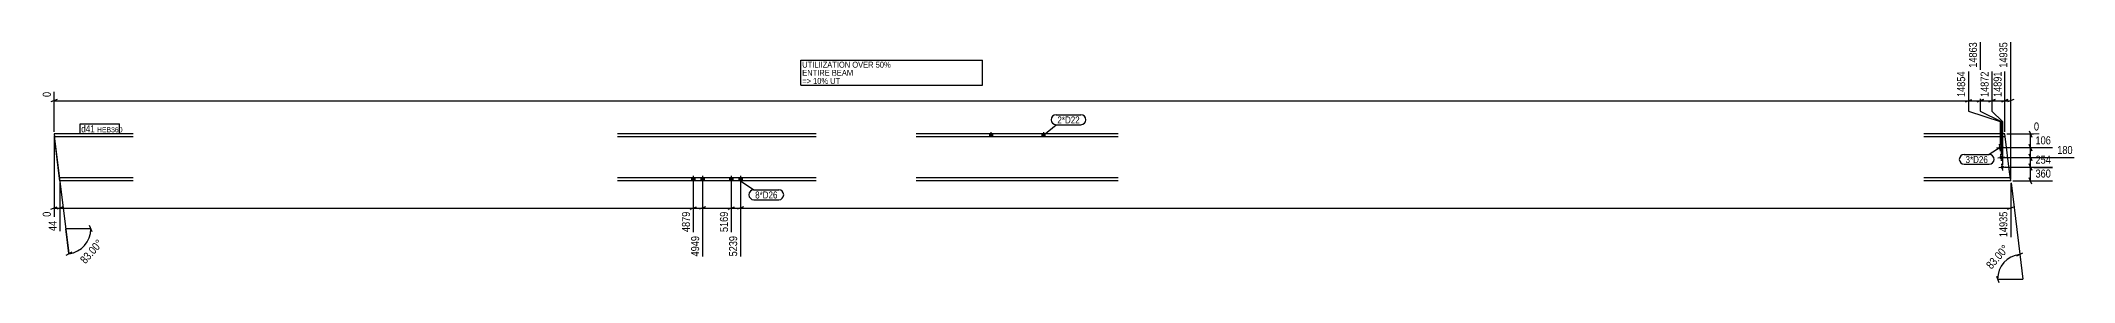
# Model space of a CAD drawing. Header units: millimetres. Extents: x 35 to 40793, y 35 to 1897.
# Drawn here: x 25270 to 40793, y 48 to 1897 of the extents above; entities that cross this region are included whole.
import ezdxf

# ---------------------------------------------------------------- set-up
doc = ezdxf.new("R2010")
doc.units = ezdxf.units.MM
doc.linetypes.add('DXK_LINE_DOT2', pattern=[3.9198, 1.9599, -1.9599])
for name, color, linetype in [('MÅLSÆTNING', 7, 'Continuous'), ('STÅL', 7, 'Continuous'), ('TEKST', 7, 'Continuous')]:
    doc.layers.add(name, color=color, linetype=linetype)
doc.styles.add('Arial Narrow', font='ARIALN.TTF', dxfattribs={"height": 0.2})

msp = doc.modelspace()

# ---------------------------------------------------------------- hatches: boundary and pattern name
at = {"layer": 'STÅL', "linetype": 'Continuous'}
for points in [[(32513, 1162), (32535, 1162), (32535, 1184), (32513, 1184)], [(32913, 1162), (32935, 1162), (32935, 1184), (32913, 1184)], [(40213, 1077, -1), (40239, 1080, -1)], [(40222, 1003, -1), (40248, 1006, -1)], [(40231, 928, -1), (40257, 932, -1)], [(30238, 824), (30264, 824), (30264, 847), (30238, 847)], [(30238, 824), (30264, 824), (30264, 847), (30238, 847)], [(30308, 824), (30334, 824), (30334, 847), (30308, 847)], [(30308, 824), (30334, 824), (30334, 847), (30308, 847)], [(30528, 824), (30554, 824), (30554, 847), (30528, 847)], [(30528, 824), (30554, 824), (30554, 847), (30528, 847)], [(30598, 824), (30624, 824), (30624, 847), (30598, 847)], [(30598, 824), (30624, 824), (30624, 847), (30598, 847)]]:
    msp.add_hatch(color=3, dxfattribs=at).paths.add_polyline_path(points)

# ---------------------------------------------------------------- linework, layer by layer
at = {"layer": 'MÅLSÆTNING', "color": 7, "linetype": 'Continuous'}
for p, q in [((40075, 1885), (40075, 1358)), ((39986, 1661), (39986, 1358)), ((40164, 1661), (40164, 1358)), ((40263, 1200), (40263, 1661)), ((25396, 1448), (25348, 1429)), ((25372, 1200), (25372, 1505)), ((25372, 1438), (39986, 1438)), ((39962, 1429), (40010, 1448)), ((40140, 1429), (40188, 1448)), ((40164, 1438), (40263, 1438)), ((40287, 1448), (40239, 1429)), ((39986, 1358), (40226, 1278)), ((39986, 1358), (40226, 1278)), ((40075, 1358), (40235, 1278)), ((40075, 1358), (40235, 1278)), ((40164, 1358), (40244, 1278)), ((40164, 1358), (40244, 1278)), ((40226, 1278), (40226, 1095)), ((40226, 1278), (40226, 1095)), ((40235, 1278), (40235, 1020)), ((40235, 1278), (40235, 1020)), ((40244, 1278), (40244, 946)), ((40244, 1278), (40244, 946)), ((25372, 1168), (25372, 550)), ((40279, 1184), (40524, 1184)), ((40449, 1208), (40468, 1160)), ((40468, 1055), (40449, 1103)), ((40449, 1103), (40468, 1055)), ((40458, 1079), (40458, 1184)), ((40242, 1079), (40626, 1079)), ((40242, 1079), (40626, 1079)), ((40251, 1004), (40792, 1004)), ((40468, 980), (40449, 1028)), ((40449, 954), (40468, 906)), ((40458, 1004), (40458, 1079)), ((25417, 808), (25417, 441)), ((40260, 930), (40626, 930)), ((40308, 808), (40308, 394)), ((40324, 824), (40626, 824)), ((40468, 800), (40449, 848)), ((40458, 824), (40458, 930)), ((25348, 607), (25396, 626)), ((25441, 626), (25393, 607)), ((30227, 607), (30275, 626)), ((30251, 765), (30251, 433)), ((30321, 765), (30321, 247)), ((30517, 607), (30565, 626)), ((30541, 765), (30541, 433)), ((30635, 626), (30587, 607)), ((30611, 765), (30611, 247)), ((30611, 765), (30611, 247)), ((40284, 607), (40332, 626)), ((25372, 616), (25417, 616)), ((25663, 434), (25644, 482)), ((30321, 616), (30541, 616)), ((30611, 616), (40308, 616)), ((25508, 280), (25462, 255)), ((40354, 250), (40399, 275)), ((40377, 263), (40400, 72)), ((40198, 96), (40218, 48)), ((40208, 72), (40400, 72))]:
    msp.add_line(p, q, dxfattribs=at)
for centre, start, end in [((25462, 458), 277, 360), ((40400, 72), 97, 180)]:
    msp.add_arc(centre, 192, start, end, dxfattribs=at)
at = {"layer": 'STÅL', "color": 2, "linetype": 'Continuous'}
for p, q in [((25977, 1184), (25372, 1184)), ((25372, 1184), (25375, 1162)), ((25977, 1162), (25375, 1162)), ((25412, 864), (25375, 1162)), ((31189, 1184), (29673, 1184)), ((31189, 1162), (29673, 1162)), ((33495, 1184), (31953, 1184)), ((33495, 1162), (31953, 1162)), ((40263, 1184), (39645, 1184)), ((40266, 1162), (39645, 1162)), ((40302, 874), (40263, 1184)), ((25417, 824), (25412, 864)), ((25977, 847), (25414, 847)), ((25977, 824), (25417, 824)), ((31189, 847), (29673, 847)), ((31189, 824), (29673, 824)), ((33495, 847), (31953, 847)), ((33495, 824), (31953, 824)), ((40305, 847), (39645, 847)), ((40308, 824), (39645, 824)), ((40305, 847), (40302, 874)), ((40308, 824), (40305, 847))]:
    msp.add_line(p, q, dxfattribs=at)
at = {"layer": 'STÅL', "color": 3, "linetype": 'Continuous'}
for p, q in [((32513, 1184), (32513, 1162)), ((32524, 1197), (32524, 1162)), ((32535, 1184), (32535, 1162)), ((32913, 1184), (32913, 1162)), ((32924, 1197), (32924, 1162)), ((32935, 1184), (32935, 1162)), ((40229, 1053), (40223, 1105)), ((40200, 1076), (40252, 1082)), ((40209, 1001), (40261, 1008)), ((40218, 927), (40270, 933)), ((40238, 979), (40232, 1030)), ((40247, 904), (40241, 956)), ((30238, 847), (30238, 824)), ((30238, 847), (30238, 824)), ((30251, 862), (30251, 757)), ((30251, 862), (30251, 757)), ((30264, 847), (30264, 824)), ((30264, 847), (30264, 824)), ((30308, 847), (30308, 824)), ((30308, 847), (30308, 824)), ((30321, 862), (30321, 757)), ((30321, 862), (30321, 757)), ((30334, 847), (30334, 824)), ((30334, 847), (30334, 824)), ((30528, 847), (30528, 824)), ((30528, 847), (30528, 824)), ((30541, 862), (30541, 757)), ((30541, 862), (30541, 757)), ((30554, 847), (30554, 824)), ((30554, 847), (30554, 824)), ((30598, 847), (30598, 824)), ((30598, 847), (30598, 824)), ((30611, 862), (30611, 757)), ((30611, 862), (30611, 757)), ((30624, 847), (30624, 824)), ((30624, 847), (30624, 824))]:
    msp.add_line(p, q, dxfattribs=at)
at = {"layer": 'STÅL', "color": 7, "linetype": 'DXK_LINE_DOT2'}
msp.add_line((40305, 847), (40303, 864), dxfattribs=at)

# ---------------------------------------------------------------- wipeouts: each hides what was drawn before it
at = {"color": 0, "linetype": 'Continuous'}
msp.add_wipeout([(32097, 1566), (32097, 1614), (31083, 1614), (31083, 1566)], dxfattribs=at).dxf.layer = 'TEKST'
at = {"color": 0}
msp.add_wipeout([(33201, 1264), (33201, 1320), (33031, 1320), (33031, 1264)], dxfattribs=at).dxf.layer = 'TEKST'

# ---------------------------------------------------------------- next in the draw order: wipeouts: each hides what was drawn before it
at = {"color": 0, "linetype": 'Continuous'}
for points, layer in [([(39973, 1673), (39884, 1673), (39884, 1453), (39973, 1453)], 'MÅLSÆTNING'), ([(40251, 1673), (40161, 1673), (40161, 1453), (40251, 1453)], 'MÅLSÆTNING'), ([(25360, 1517), (25270, 1517), (25270, 1453), (25360, 1453)], 'MÅLSÆTNING'), ([(40537, 1197), (40537, 1287), (40473, 1287), (40473, 1197)], 'MÅLSÆTNING'), ([(25404, 531), (25314, 531), (25314, 428), (25404, 428)], 'MÅLSÆTNING'), ([(30529, 602), (30439, 602), (30439, 420), (30529, 420)], 'MÅLSÆTNING'), ([(40295, 602), (40205, 602), (40205, 381), (40295, 381)], 'MÅLSÆTNING'), ([(32187, 1628), (32187, 1676), (31083, 1676), (31083, 1628)], 'TEKST')]:
    msp.add_wipeout(points, dxfattribs=at).dxf.layer = layer
at = {"color": 0}
for points in [[(25683, 1196), (25683, 1252), (25580, 1252), (25580, 1196)], [(33201, 1264), (33201, 1320), (33031, 1320), (33031, 1264)], [(40134, 961), (40134, 1017), (39963, 1017), (39963, 961)], [(30894, 690), (30894, 746), (30724, 746), (30724, 690)]]:
    msp.add_wipeout(points, dxfattribs=at).dxf.layer = 'TEKST'

# ---------------------------------------------------------------- next in the draw order: linework, layer by layer
at = {"layer": 'MÅLSÆTNING', "color": 7, "linetype": 'Continuous'}
for p, q in [((40308, 840), (40308, 1885)), ((39986, 1661), (39986, 1358)), ((40263, 1200), (40263, 1661)), ((39962, 1429), (40010, 1448)), ((39986, 1438), (40075, 1438)), ((40099, 1448), (40051, 1429)), ((40051, 1429), (40099, 1448)), ((40075, 1438), (40164, 1438)), ((40188, 1448), (40140, 1429)), ((40239, 1429), (40287, 1448)), ((40263, 1438), (40308, 1438)), ((40332, 1448), (40284, 1429)), ((40310, 809), (40377, 263)), ((30517, 607), (30565, 626)), ((30541, 765), (30541, 433)), ((30635, 626), (30587, 607)), ((30541, 616), (30611, 616)), ((25654, 458), (25462, 458)), ((25485, 268), (25462, 458))]:
    msp.add_line(p, q, dxfattribs=at)
at = {"layer": 'TEKST', "color": 7, "linetype": 'Continuous'}
for p, q in [((31073, 1556), (32460, 1556)), ((32924, 1173), (33021, 1254)), ((33021, 1329), (33211, 1329)), ((33021, 1254), (33211, 1254))]:
    msp.add_line(p, q, dxfattribs=at)
for centre, start, end in [((33021, 1292), 90, 270), ((33211, 1292), 270, 90)]:
    msp.add_arc(centre, 37.6, start, end, dxfattribs=at)

# ---------------------------------------------------------------- next in the draw order: texts
at = {"layer": 'MÅLSÆTNING', "color": 3, "linetype": 'Continuous', "style": 'Arial Narrow'}
for s, p in [('14854', (39960, 1466)), ('14891', (40238, 1466)), ('0', (25347, 1466)), ('5169', (30516, 433)), ('14935', (40282, 394))]:
    msp.add_text(s, height=61.1, rotation=90.0002, dxfattribs=at).set_placement(p)
msp.add_text('0', height=61.1, dxfattribs=at).set_placement((40485, 1210))
at = {"layer": 'TEKST', "color": 3, "linetype": 'Continuous', "style": 'Arial Narrow'}
msp.add_text('=> 10% UT', height=45.8, dxfattribs=at).set_placement((31083, 1566))
at = {"layer": 'TEKST', "color": 3, "style": 'Arial Narrow'}
msp.add_text('2*D22', height=53.4, dxfattribs=at).set_placement((33031, 1264))

# ---------------------------------------------------------------- next in the draw order: wipeouts: each hides what was drawn before it
at = {"color": 0, "linetype": 'Continuous'}
for points, layer in [([(25360, 602), (25270, 602), (25270, 537), (25360, 537)], 'MÅLSÆTNING'), ([(32450, 1690), (32450, 1738), (31083, 1738), (31083, 1690)], 'TEKST')]:
    msp.add_wipeout(points, dxfattribs=at).dxf.layer = layer
at = {"color": 0}
for points in [[(25683, 1196), (25683, 1252), (25580, 1252), (25580, 1196)], [(40134, 961), (40134, 1017), (39963, 1017), (39963, 961)], [(30894, 690), (30894, 746), (30724, 746), (30724, 690)]]:
    msp.add_wipeout(points, dxfattribs=at).dxf.layer = 'TEKST'

# ---------------------------------------------------------------- next in the draw order: linework, layer by layer
at = {"layer": 'MÅLSÆTNING', "color": 7, "linetype": 'Continuous'}
for p, q in [((25374, 1169), (25485, 268)), ((25417, 808), (25417, 441)), ((25441, 626), (25393, 607)), ((25417, 616), (30251, 616))]:
    msp.add_line(p, q, dxfattribs=at)
at = {"layer": 'TEKST', "color": 7, "linetype": 'Continuous'}
for p, q in [((31073, 1748), (32460, 1748)), ((31073, 1556), (31073, 1748)), ((32460, 1556), (32460, 1748)), ((25571, 1186), (25571, 1261)), ((39953, 1027), (40143, 1027)), ((39953, 952), (40143, 952)), ((40226, 1079), (40143, 1027)), ((30611, 826), (30714, 755)), ((30714, 755), (30904, 755)), ((30714, 680), (30904, 680))]:
    msp.add_line(p, q, dxfattribs=at)
for centre, start, end in [((39953, 989), 90, 270), ((40143, 989), 270, 90), ((30714, 718), 90, 270), ((30904, 718), 270, 90)]:
    msp.add_arc(centre, 37.6, start, end, dxfattribs=at)

# ---------------------------------------------------------------- next in the draw order: texts
at = {"layer": 'MÅLSÆTNING', "color": 3, "linetype": 'Continuous', "style": 'Arial Narrow'}
for s, p in [('0', (25347, 550)), ('44', (25391, 441))]:
    msp.add_text(s, height=61.1, rotation=90.0002, dxfattribs=at).set_placement(p)
at = {"layer": 'TEKST', "color": 3, "linetype": 'Continuous', "style": 'Arial Narrow'}
for s, p in [('UTILIIZATION OVER 50%', (31083, 1690)), ('ENTIRE BEAM', (31083, 1628))]:
    msp.add_text(s, height=45.81, dxfattribs=at).set_placement(p)
at = {"layer": 'TEKST', "color": 3, "style": 'Arial Narrow'}
for s, p in [('3*D26', (39963, 961)), ('8*D26', (30724, 690))]:
    msp.add_text(s, height=53.4, dxfattribs=at).set_placement(p)

# ---------------------------------------------------------------- next in the draw order: wipeouts: each hides what was drawn before it
at = {"color": 0, "linetype": 'Continuous'}
for points in [[(40062, 1897), (39973, 1897), (39973, 1677), (40062, 1677)], [(40295, 1897), (40205, 1897), (40205, 1677), (40295, 1677)], [(40627, 1092), (40627, 1181), (40484, 1181), (40484, 1092)], [(30599, 416), (30509, 416), (30509, 235), (30599, 235)]]:
    msp.add_wipeout(points, dxfattribs=at).dxf.layer = 'MÅLSÆTNING'
at = {"color": 0}
for points, layer in [([(40317, 303), (40250, 362), (40094, 186), (40161, 126)], 'MÅLSÆTNING'), ([(25863, 1196), (25863, 1236), (25700, 1236), (25700, 1196)], 'TEKST')]:
    msp.add_wipeout(points, dxfattribs=at).dxf.layer = layer

# ---------------------------------------------------------------- next in the draw order: linework, layer by layer
at = {"layer": 'MÅLSÆTNING', "color": 7, "linetype": 'Continuous'}
for p, q in [((40075, 1885), (40075, 1358)), ((40164, 1661), (40164, 1358))]:
    msp.add_line(p, q, dxfattribs=at)

# ---------------------------------------------------------------- next in the draw order: texts
at = {"layer": 'MÅLSÆTNING', "color": 3, "linetype": 'Continuous', "style": 'Arial Narrow'}
for s, p in [('14863', (40050, 1690)), ('14935', (40282, 1690)), ('5239', (30586, 247))]:
    msp.add_text(s, height=61.1, rotation=90.0002, dxfattribs=at).set_placement(p)
msp.add_text('106', height=61.1, dxfattribs=at).set_placement((40497, 1104))
at = {"layer": 'MÅLSÆTNING', "color": 3, "style": 'Arial Narrow'}
msp.add_text('83.00°', height=61.1, rotation=48.5009, dxfattribs=at).set_placement((40160, 145))

# ---------------------------------------------------------------- next in the draw order: wipeouts: each hides what was drawn before it
at = {"color": 0, "linetype": 'Continuous'}
msp.add_wipeout([(30239, 602), (30149, 602), (30149, 420), (30239, 420)], dxfattribs=at).dxf.layer = 'MÅLSÆTNING'
at = {"color": 0}
for points, layer in [([(25768, 344), (25701, 404), (25545, 227), (25612, 168)], 'MÅLSÆTNING'), ([(25863, 1196), (25863, 1236), (25700, 1236), (25700, 1196)], 'TEKST')]:
    msp.add_wipeout(points, dxfattribs=at).dxf.layer = layer

# ---------------------------------------------------------------- next in the draw order: linework, layer by layer
at = {"layer": 'MÅLSÆTNING', "color": 7, "linetype": 'Continuous'}
for p, q in [((30227, 607), (30275, 626)), ((30251, 765), (30251, 433)), ((30345, 626), (30297, 607)), ((30345, 626), (30297, 607)), ((30251, 616), (30321, 616))]:
    msp.add_line(p, q, dxfattribs=at)
at = {"layer": 'TEKST', "color": 7, "linetype": 'Continuous'}
for p, q in [((25571, 1261), (25872, 1261)), ((25872, 1186), (25872, 1261)), ((25571, 1186), (25872, 1186))]:
    msp.add_line(p, q, dxfattribs=at)

# ---------------------------------------------------------------- next in the draw order: texts
at = {"layer": 'MÅLSÆTNING', "color": 3, "linetype": 'Continuous', "style": 'Arial Narrow'}
msp.add_text('4879', height=61.1, rotation=90.0002, dxfattribs=at).set_placement((30226, 433))
at = {"layer": 'MÅLSÆTNING', "color": 3, "style": 'Arial Narrow'}
msp.add_text('83.00°', height=61.1, rotation=48.5009, dxfattribs=at).set_placement((25611, 186))
at = {"layer": 'TEKST', "color": 3, "style": 'Arial Narrow'}
for s, height, p in [('d41', 53.4, (25580, 1196)), ('HEB360', 38.2, (25700, 1196))]:
    msp.add_text(s, height=height, dxfattribs=at).set_placement(p)

# ---------------------------------------------------------------- next in the draw order: wipeouts: each hides what was drawn before it
at = {"color": 0, "linetype": 'Continuous'}
for points in [[(40151, 1673), (40062, 1673), (40062, 1453), (40151, 1453)], [(40627, 943), (40627, 1032), (40484, 1032), (40484, 943)]]:
    msp.add_wipeout(points, dxfattribs=at).dxf.layer = 'MÅLSÆTNING'

# ---------------------------------------------------------------- next in the draw order: texts
at = {"layer": 'MÅLSÆTNING', "color": 3, "linetype": 'Continuous', "style": 'Arial Narrow'}
msp.add_text('14872', height=61.1, rotation=90.0002, dxfattribs=at).set_placement((40139, 1466))

# ---------------------------------------------------------------- next in the draw order: wipeouts: each hides what was drawn before it
at = {"color": 0, "linetype": 'Continuous'}
for points in [[(40627, 837), (40627, 927), (40484, 927), (40484, 837)], [(30309, 416), (30219, 416), (30219, 235), (30309, 235)]]:
    msp.add_wipeout(points, dxfattribs=at).dxf.layer = 'MÅLSÆTNING'

# ---------------------------------------------------------------- next in the draw order: linework, layer by layer
at = {"layer": 'MÅLSÆTNING', "color": 7, "linetype": 'Continuous'}
for p, q in [((40251, 1004), (40792, 1004)), ((40449, 1028), (40468, 980)), ((40468, 906), (40449, 954)), ((40458, 930), (40458, 1004)), ((40260, 930), (40626, 930)), ((30321, 765), (30321, 247))]:
    msp.add_line(p, q, dxfattribs=at)

# ---------------------------------------------------------------- next in the draw order: texts
at = {"layer": 'MÅLSÆTNING', "color": 3, "linetype": 'Continuous', "style": 'Arial Narrow'}
for s, p in [('254', (40497, 956)), ('360', (40497, 850))]:
    msp.add_text(s, height=61.1, dxfattribs=at).set_placement(p)
msp.add_text('4949', height=61.1, rotation=90.0002, dxfattribs=at).set_placement((30296, 247))

# ---------------------------------------------------------------- next in the draw order: wipeouts: each hides what was drawn before it
at = {"color": 0, "linetype": 'Continuous'}
msp.add_wipeout([(40793, 1017), (40793, 1107), (40651, 1107), (40651, 1017)], dxfattribs=at).dxf.layer = 'MÅLSÆTNING'

# ---------------------------------------------------------------- next in the draw order: texts
at = {"layer": 'MÅLSÆTNING', "color": 3, "linetype": 'Continuous', "style": 'Arial Narrow'}
msp.add_text('180', height=61.1, dxfattribs=at).set_placement((40663, 1030))

doc.saveas('drawing.dxf')
